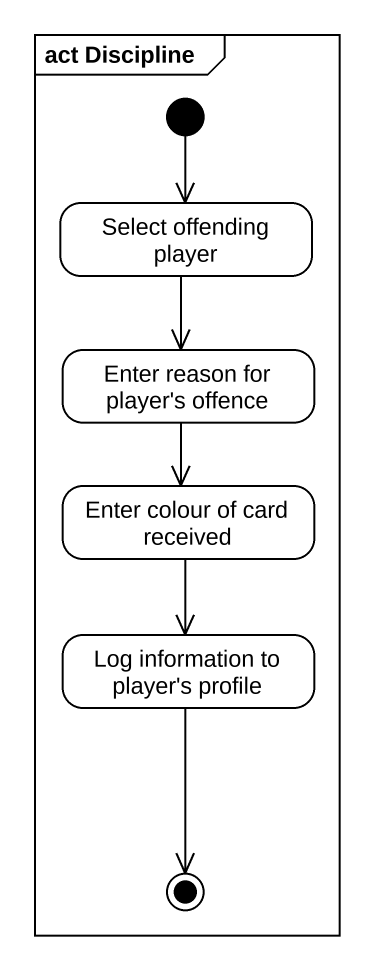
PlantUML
@startuml
mainframe act Discipline
hide empty description
state "Select offending player" as Select_offending_player
state "Enter reason for player's offence" as Enter_reason_for_player_s
state "Enter colour of card received" as Enter_colour_of_card
state "Log information to player's profile" as Log_information_to_player_s
[*] --> Select_offending_player
Select_offending_player --> Enter_reason_for_player_s
Enter_reason_for_player_s --> Enter_colour_of_card
Enter_colour_of_card --> Log_information_to_player_s
Log_information_to_player_s --> [*]
@enduml
